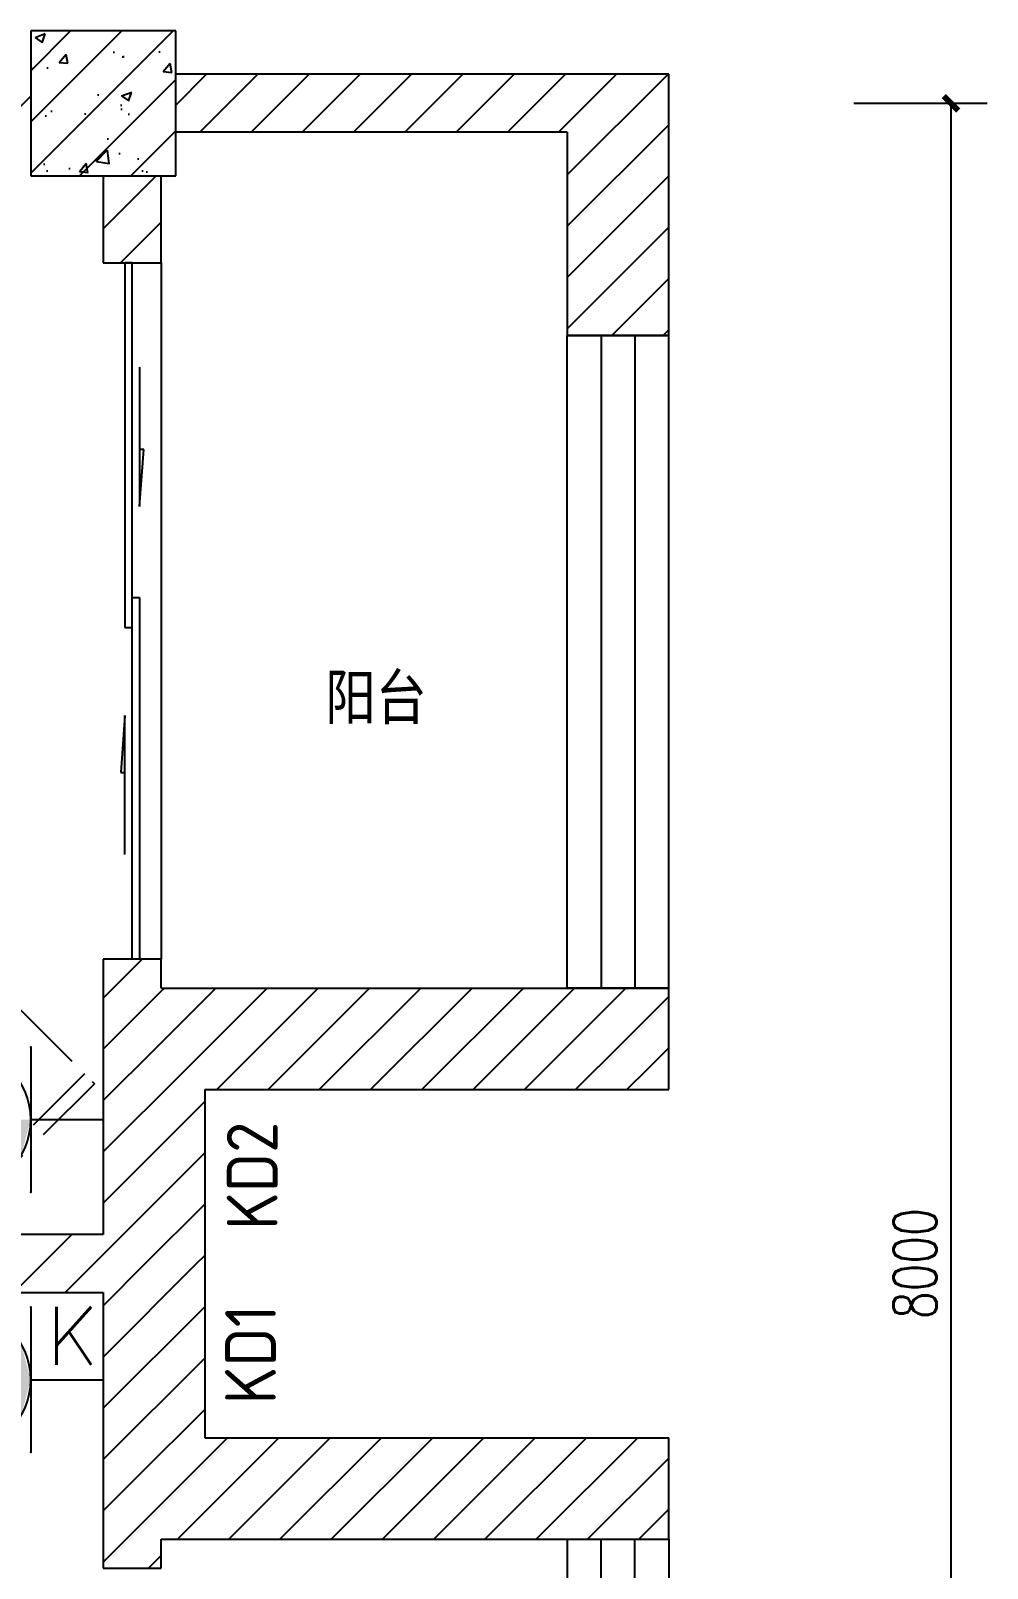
# Model space of a CAD drawing. Extents: x 1725663 to 4653551, y -550461 to 248782.
# Drawn here: x 2079939 to 2083237, y -56894 to -51594 of the extents above; entities that cross this region are included whole.
import ezdxf
from ezdxf.enums import TextEntityAlignment as Align

# ---------------------------------------------------------------- set-up
doc = ezdxf.new("R2010")
doc.units = 0
doc.header["$LTSCALE"] = 1000
doc.linetypes.add('DASH', pattern=[0.35, 0.25, -0.1])
for name, color, linetype in [('0-底图', 7, 'Continuous'), ('A-WALL-PATT', 252, 'Continuous'), ('COLUMN', 255, 'Continuous'), ('EQUIP-插座', 3, 'Continuous'), ('EQUIP-照明', 3, 'Continuous'), ('PUB_DIM', 3, 'Continuous'), ('PUB_HATCH', 8, 'Continuous'), ('PUB_TEXT', 7, 'Continuous'), ('WALL', 2, 'Continuous'), ('WINDOW', 4, 'Continuous'), ('看线', 30, 'Continuous')]:
    doc.layers.add(name, color=color, linetype=linetype)
doc.styles.add('_TCH_DIM_T3', font='SIMPLEX', dxfattribs={"width": 0.75, "bigfont": 'HZTXT'})
doc.styles.add('_TEL_DIM', font='SIMPLEX', dxfattribs={"width": 0.8, "height": 3.5, "bigfont": 'HZTXT'})
doc.styles.get("Standard").update_dxf_attribs({"font": 'geniso.shx', "bigfont": 'hztxt.shx'})
doc.dimstyles.new('_TCH_ARCH&&50', dxfattribs={"dimtxt": 148.75, "dimasz": 50, "dimexe": 125, "dimexo": 150, "dimgap": 50, "dimtad": 1, "dimdec": 0, "dimzin": 0, "dimdsep": 46, "dimtxsty": '_TCH_DIM_T3', "dimblk": 'ARCHTICK', "dimcen": 0.09, "dimclrt": 7, "dimazin": 2, "dimtfac": 1, "dimtdec": 0, "dimtix": 1, "dimtmove": 2, "dimatfit": 3, "dimfxl": 1, "dimtolj": 1, "dimtzin": 0, "dimarcsym": 0})
pattern_1 = [(45, (406116.53, 820827.46), (-88.388383, 88.388383), [])]

# ---------------------------------------------------------------- blocks, each defined once
blk = doc.blocks.new('A$C21a1ac25')
at = {"color": 7, "linetype": 'DASH'}
for p, q in [((-751.8, 308.2), (-285.1, 774.9)), ((-285.1, 774.9), (-30.5, 520.3)), ((-717.8, 274.3), (-251.1, 741)), ((-64.4, 554.3), (-531.1, 87.6)), ((-30.5, 520.3), (-497.2, 53.7)), ((-30.5, 520.3), (-497.2, 53.7)), ((-497.2, 53.7), (-751.8, 308.2))]:
    blk.add_line(p, q, dxfattribs=at)
at = {"layer": 'PUB_TEXT', "color": 7}
blk.add_text('K', height=200, dxfattribs=at).set_placement((-476.4, 349.4))
blk = doc.blocks.new('_ArchTick')
at = {"color": 0, "linetype": 'ByBlock', "const_width": 0.4}
blk.add_lwpolyline([(-0.5, -0.5), (0.5, 0.5)], dxfattribs=at)
blk = doc.blocks.new('*D1283')
at = {"layer": 'Defpoints', "color": 0, "transparency": 16777216}
for p in [(1935344.3, -40234.9), (1935829.1, -40234.9), (1935344.3, -48234.9)]:
    blk.add_point(p, dxfattribs=at)
at = {"layer": 'PUB_DIM', "color": 0, "lineweight": -2, "transparency": 16777216}
for p, q in [((1935494.3, -40234.9), (1935954.1, -40234.9)), ((1935829.1, -48234.9), (1935829.1, -40234.9)), ((1935494.3, -48234.9), (1935954.1, -48234.9))]:
    blk.add_line(p, q, dxfattribs=at)
at = {"layer": 'PUB_DIM', "color": 0, "lineweight": -2, "transparency": 16777216, "xscale": 50, "yscale": 50, "zscale": 50}
for p, rotation in [((1935829.1, -40234.9), 90), ((1935829.1, -48234.9), 270)]:
    blk.add_blockref('_ArchTick', p, dxfattribs=dict(at, rotation=rotation))
at = {"layer": 'PUB_DIM', "color": 7, "transparency": 16777216, "insert": (1935704.7, -44234.9), "char_height": 148.75, "attachment_point": 5, "rotation": 90, "style": '_TCH_DIM_T3'}
blk.add_mtext('\\A1;8000', dxfattribs=at)
blk = doc.blocks.new('$DorLib2D$00000131')
at = {"color": 0, "linetype": 'Continuous'}
for p, q in [((0.15, 0.125), (0.2319, 0.1973)), ((0.2319, 0.1973), (0.2319, 0.125)), ((-0.5, 0.125), (-0.5, 0)), ((0.0192, 0.125), (-0.5, 0.125)), ((0.0192, 0), (0.0192, 0.125)), ((0.35, 0.125), (0.15, 0.125)), ((-0.5, 0), (0.0192, 0)), ((-0.024, 0), (0.5, 0)), ((-0.024, -0.125), (-0.024, 0)), ((0.5, 0), (0.5, -0.125)), ((-0.35, -0.125), (-0.15, -0.125)), ((-0.2319, -0.1973), (-0.2319, -0.125)), ((-0.15, -0.125), (-0.2319, -0.1973)), ((0.5, -0.125), (-0.024, -0.125))]:
    blk.add_line(p, q, dxfattribs=at)
blk = doc.blocks.new('$WINLIB2D$00000001')
at = {"color": 0}
for points in [[(-0.5, 0.5), (-0.5, -0.5)], [(-0.5, 0.5), (0.5, 0.5)], [(0.5, -0.5), (0.5, 0.5)], [(0.5, 0.1667), (-0.5, 0.1667)], [(0.5, -0.1667), (-0.5, -0.1667)], [(-0.5, -0.5), (0.5, -0.5)]]:
    blk.add_lwpolyline(points, dxfattribs=at)
blk = doc.blocks.new('$equip$00001239')
for p, q in [((-0.5, 1.05), (-0.5, 1)), ((0.5, 1), (-0.5, 1)), ((0.5, 1.05), (0.5, 1)), ((0.5, 0.5), (-0.5, 0.5)), ((0, 0.5), (0, 0))]:
    blk.add_line(p, q)
blk.add_arc((0, 1), 0.5, 180, 0)
for points in [[(0, 0.75), (-0.433, 0.75), (0, 1), (-0.5, 1)], [(0, 0.567), (-0.25, 0.567), (0, 0.75), (-0.433, 0.75)], [(0, 0.5), (0, 0.5), (0, 0.567), (-0.25, 0.567)]]:
    blk.add_solid(points)
at = {"layer": 'EQUIP-照明'}
for p in [(0, 1), (-0.5, 0.5), (0.5, 0.5), (0, 0)]:
    blk.add_point(p, dxfattribs=at)
at = {"layer": 'EQUIP-照明', "flags": 9}
blk.add_attdef('A', (0, 0), '', height=0.00002, dxfattribs=at)
blk = doc.blocks.new('$equip$00001764')
for p, q in [((-0.5, 1.05), (-0.5, 1)), ((-0.5, 1), (0.5, 1)), ((0.5, 1.05), (0.5, 1)), ((0.5, 0.5), (-0.5, 0.5)), ((0, 0.5), (0, 0))]:
    blk.add_line(p, q)
blk.add_arc((0, 1), 0.5, 180, 0)
for p in [(-0.5, 0.5), (0.5, 0.5), (0, 0)]:
    blk.add_point(p)
for points in [[(0.433, 0.75), (-0.433, 0.75), (0.5, 1), (-0.5, 1)], [(0.25, 0.567), (-0.25, 0.567), (0.433, 0.75), (-0.433, 0.75)], [(0, 0.5), (0, 0.5), (0.25, 0.567), (-0.25, 0.567)]]:
    blk.add_solid(points)
at = {"color": 7, "style": '_TEL_DIM'}
blk.add_attdef('$TEXT$', text='', height=0.4, dxfattribs=at).set_placement((0.303, 0.211), align=Align.MIDDLE_CENTER)
at = {"color": 7, "style": '_TEL_DIM', "flags": 1}
blk.add_attdef('A', text='', height=0.00002, dxfattribs=at).set_placement((0, 0), align=Align.MIDDLE_CENTER)
blk = doc.blocks.new('dfgj')
at = {"layer": 'A-WALL-PATT'}
h = blk.add_hatch(dxfattribs=at)
h.set_pattern_fill('普通砖', color=256, scale=50, style=0)
h.set_pattern_definition(pattern_1)
h.paths.add_polyline_path([(1927555.8, -40134.9), (1927555.8, -40334.9), (1932655.8, -40334.9), (1932655.8, -40134.9)])
h = blk.add_hatch(dxfattribs=at)
h.set_pattern_fill('普通砖', color=256, scale=50, style=0)
h.set_pattern_definition(pattern_1)
h.paths.add_polyline_path([(1933155.8, -40134.9), (1933155.8, -40334.9), (1934505.8, -40334.9), (1934855.8, -40134.9)])
h = blk.add_hatch(dxfattribs=at)
h.set_pattern_fill('普通砖', color=256, scale=50, style=0)
h.set_pattern_definition(pattern_1)
h.paths.add_polyline_path([(1934505.8, -40334.9), (1934505.8, -41034.9), (1934855.8, -41034.9), (1934855.8, -40134.9)])
h = blk.add_hatch(dxfattribs=at)
h.set_pattern_fill('普通砖', color=256, scale=50, style=0)
h.set_pattern_definition(pattern_1)
h.paths.add_polyline_path([(1933105.8, -40484.9), (1932905.8, -40484.9), (1932905.8, -40784.9), (1933105.8, -40784.9)])
h = blk.add_hatch(dxfattribs=at)
h.set_pattern_fill('普通砖', color=256, scale=50, style=0)
h.set_pattern_definition(pattern_1)
h.paths.add_polyline_path([(1933105.8, -43284.9), (1933105.8, -43184.9), (1932905.8, -43184.9), (1932905.8, -43534.9), (1933089.1, -43484.9)])
h = blk.add_hatch(dxfattribs=at)
h.set_pattern_fill('普通砖', color=256, scale=50, style=0)
h.set_pattern_definition(pattern_1)
h.paths.add_polyline_path([(1933089.1, -43484.9), (1933255.8, -43634.9), (1934855.8, -43634.9), (1934505.8, -43284.9), (1933105.8, -43284.9)])
h = blk.add_hatch(dxfattribs=at)
h.set_pattern_fill('普通砖', color=256, scale=50, style=0)
h.set_pattern_definition(pattern_1)
h.paths.add_polyline_path([(1934855.8, -43634.9), (1934855.8, -43284.9), (1934505.8, -43284.9)])
h = blk.add_hatch(dxfattribs=at)
h.set_pattern_fill('普通砖', color=256, scale=50, style=0)
h.set_pattern_definition(pattern_1)
h.paths.add_polyline_path([(1933089.1, -43484.9), (1932905.8, -43534.9), (1932905.8, -44134.9), (1933022.5, -44234.9), (1933255.8, -44234.9), (1933255.8, -43634.9)])
h = blk.add_hatch(dxfattribs=at)
h.set_pattern_fill('普通砖', color=256, scale=50, style=0)
h.set_pattern_definition(pattern_1)
h.paths.add_polyline_path([(1932905.8, -44134.9), (1928655.8, -44134.9), (1928655.8, -44334.9), (1932905.8, -44334.9), (1933022.5, -44234.9)])
h = blk.add_hatch(dxfattribs=at)
h.set_pattern_fill('普通砖', color=256, scale=50, style=0)
h.set_pattern_definition(pattern_1)
h.paths.add_polyline_path([(1933022.5, -44234.9), (1932905.8, -44334.9), (1932905.8, -44934.9), (1933089.1, -44984.9), (1933255.8, -44834.9), (1933255.8, -44234.9)])
h = blk.add_hatch(dxfattribs=at)
h.set_pattern_fill('普通砖', color=256, scale=50, style=0)
h.set_pattern_definition(pattern_1)
h.paths.add_polyline_path([(1933089.1, -44984.9), (1933105.8, -45184.9), (1934505.8, -45184.9), (1934855.8, -44834.9), (1933255.8, -44834.9)])
h = blk.add_hatch(dxfattribs=at)
h.set_pattern_fill('普通砖', color=256, scale=50, style=0)
h.set_pattern_definition(pattern_1)
h.paths.add_polyline_path([(1934505.8, -45184.9), (1934855.8, -45184.9), (1934855.8, -44834.9)])
h = blk.add_hatch(dxfattribs=at)
h.set_pattern_fill('普通砖', color=256, scale=50, style=0)
h.set_pattern_definition(pattern_1)
h.paths.add_polyline_path([(1932905.8, -44934.9), (1932905.8, -45284.9), (1933105.8, -45284.9), (1933105.8, -45184.9), (1933089.1, -44984.9)])
at = {"layer": 'PUB_HATCH'}
h = blk.add_hatch(dxfattribs=at)
h.set_pattern_fill('钢筋混凝土', color=256, scale=50, style=0)
h.set_pattern_definition([(45, (406116.53, 820737.71), (-88.388348, 88.388348), []), (50, (406116.53, 820737.7), (358.63009, -31.376067), [37.5, -412.5]), (355, (406116.53, 820737.7), (-69.37567, 376.09607), [30, -330]), (100.4514, (406146.4, 820735.1), (289.25469, 344.71977), [31.870095, -350.571056]), (46.1842, (406116.53, 820837.7), (533.62052, -82.75951), [56.25, -618.75]), (96.6356, (406161, 820830.8), (467.33135, 487.05894), [47.80514, -525.8565]), (351.1842, (406116.53, 820837.7), (467.33097, 487.0593), [45, -495]), (21, (406166.53, 820812.7), (298.453526, -201.309445), [37.5, -412.5]), (326, (406166.53, 820812.7), (121.657666, 362.57502), [30, -330]), (71.4514, (406191.4, 820795.93), (420.111314, 161.26525), [31.870095, -350.571056]), (37.5, (406116.53, 820737.71), (6.079928, 166.446927), [0, -326, 0, -335, 0, -331.25]), (7.5, (406116.53, 820737.7), (131.534769, 197.205856), [0, -191, 0, -318.5, 0, -126.25]), (327.5, (406005.03, 820737.71), (266.911218, -11.277436), [0, -125, 0, -390, 0, -517.5]), (317.5, (405955.03, 820737.7), (291.593085, 50.05249), [0, -162.5, 0, -259, 0, -367.5])])
h.paths.add_polyline_path([(1932655.8, -39984.9), (1932655.8, -40484.9), (1933155.8, -40484.9), (1933155.8, -39984.9)])
at = {"layer": 'COLUMN'}
for p, q in [((1932655.8, -39984.9), (1932655.8, -40484.9)), ((1933155.8, -39984.9), (1932655.8, -39984.9)), ((1933155.8, -40484.9), (1933155.8, -39984.9)), ((1932655.8, -40484.9), (1933155.8, -40484.9))]:
    blk.add_line(p, q, dxfattribs=at)
at = {"layer": 'WALL'}
for p, q in [((1934855.8, -40134.9), (1933155.8, -40134.9)), ((1934855.8, -41034.9), (1934855.8, -40134.9)), ((1934505.8, -40334.9), (1933155.8, -40334.9)), ((1934505.8, -40334.9), (1934505.8, -41034.9)), ((1932905.8, -40484.9), (1932905.8, -40784.9)), ((1933105.8, -40784.9), (1933105.8, -40484.9)), ((1932905.8, -40784.9), (1933105.8, -40784.9)), ((1934505.8, -41034.9), (1934855.8, -41034.9)), ((1933105.8, -43184.9), (1932905.8, -43184.9)), ((1932905.8, -43184.9), (1932905.8, -43534.9)), ((1933105.8, -43284.9), (1933105.8, -43184.9)), ((1933105.8, -43284.9), (1934505.8, -43284.9)), ((1934855.8, -43284.9), (1934505.8, -43284.9)), ((1934855.8, -43634.9), (1934855.8, -43284.9)), ((1932905.8, -43534.9), (1932905.8, -44134.9)), ((1933255.8, -43634.9), (1933255.8, -44234.9)), ((1933255.8, -43634.9), (1934855.8, -43634.9)), ((1932905.8, -44134.9), (1928655.8, -44134.9)), ((1933255.8, -44234.9), (1933255.8, -44834.9)), ((1928655.8, -44334.9), (1932905.8, -44334.9)), ((1932905.8, -44334.9), (1932905.8, -44934.9)), ((1933255.8, -44834.9), (1934855.8, -44834.9)), ((1934855.8, -45184.9), (1934855.8, -44834.9)), ((1932905.8, -44934.9), (1932905.8, -45284.9)), ((1933105.8, -45284.9), (1933105.8, -45184.9)), ((1933105.8, -45184.9), (1934505.8, -45184.9)), ((1934505.8, -45184.9), (1934855.8, -45184.9)), ((1932905.8, -45284.9), (1933105.8, -45284.9))]:
    blk.add_line(p, q, dxfattribs=at)
at = {"layer": 'WINDOW'}
blk.add_line((1933105.8, -40784.9), (1933105.8, -43184.9), dxfattribs=at)
for name, p, xscale, yscale, zscale, rotation in [('$DorLib2D$00000131', (1933005.8, -41984.9), -2400, 200, -2400, 270), ('$WINLIB2D$00000001', (1934680.8, -42159.9), 2249.999999993481, 350, 2249.999999993481, 90), ('$WINLIB2D$00000001', (1934680.8, -46309.9), -2249.999999993481, 350, -2249.999999993481, 90)]:
    blk.add_blockref(name, p, dxfattribs=dict(at, xscale=xscale, yscale=yscale, zscale=zscale, rotation=rotation))
at = {"layer": '看线'}
blk.add_blockref('A$C21a1ac25', (1932905.8, -44134.9), dxfattribs=at)
at = {"layer": 'PUB_TEXT'}
blk.add_text('阳台', height=175, dxfattribs=at).set_placement((1933671, -42375.5))
for s, p in [('KD2', (1933507, -44118.3)), ('KD1', (1933501.1, -44719.8))]:
    blk.add_text(s, height=175, rotation=90, dxfattribs=at).set_placement(p)
at = {"layer": 'PUB_DIM'}
dim = blk.add_aligned_dim(p1=(1935344.3, -48234.9), p2=(1935344.3, -40234.9), distance=-484.8, dimstyle='_TCH_ARCH&&50', dxfattribs=at)
dim.commit()
dim.dimension.update_dxf_attribs({"geometry": '*D1283', "text_midpoint": (1935704.7, -44234.9)})

msp = doc.modelspace()

# ---------------------------------------------------------------- block references
at = {"layer": '0-底图'}
msp.add_blockref('dfgj', (147283.3, -11608.7), dxfattribs=at)
at = {"layer": 'EQUIP-插座', "xscale": 500, "yscale": 500, "zscale": 500, "rotation": 90}
msp.add_blockref('$equip$00001239', (2080189.1, -55347.1), dxfattribs=at)
at = {"layer": 'EQUIP-插座'}
ref = msp.add_blockref('$equip$00001764', (2080189.1, -56243.6), dxfattribs=dict(at, xscale=500, yscale=500, zscale=500, rotation=90))
ref.add_attrib('$TEXT$', 'K', dxfattribs={"layer": '0', "color": 7, "height": 200, "style": '_TEL_DIM'}).set_placement((2080083.6, -56092.1), align=Align.MIDDLE_CENTER)

doc.saveas('drawing.dxf')
